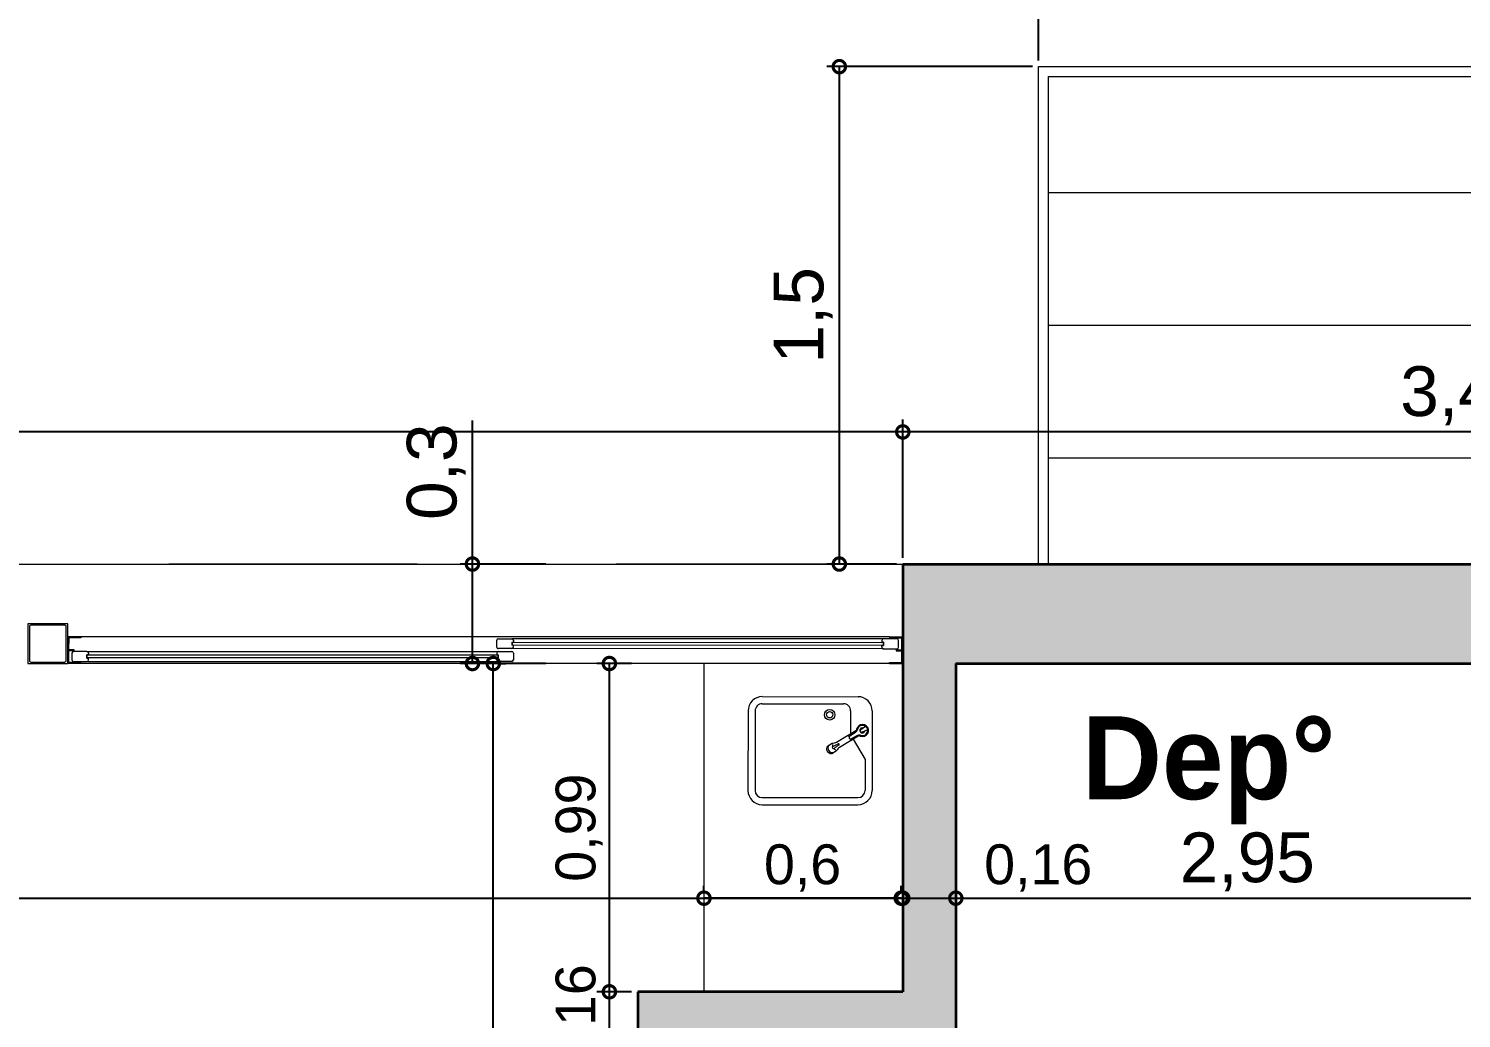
# Model space of a CAD drawing. Header units: millimetres. Extents: x 110427 to 125914, y 76277 to 76441.
# Drawn here: x 114101.305 to 114105.628, y 76343.779 to 76346.764 of the extents above; entities that cross this region are included whole.
import ezdxf

# ---------------------------------------------------------------- set-up
doc = ezdxf.new("R2010")
doc.units = ezdxf.units.MM
doc.linetypes.add('JIS_02_0.7', pattern=[1.35, 0.75, -0.6])
for name, color, linetype, lineweight in [('0.15', 6, 'Continuous', 15), ('04_CIVIL A CONSTRUIR', 250, 'Continuous', 35), ('06_CIVIL VISTAS GRUESA', 244, 'Continuous', 13), ('07_CIVIL VISTAS MEDIA', 143, 'Continuous', 9), ('09_CIVIL PROYECCIONES', 230, 'JIS_02_0.7', 5), ('11_CARPINTERIA Y MOBILIARIO', 141, 'Continuous', 9), ('12_HATCH', 8, 'Continuous', 9), ('13_COTAS', 8, 'Continuous', 9)]:
    doc.layers.add(name, color=color, linetype=linetype, lineweight=lineweight)
doc.layers.add('14_TEXTOS', color=4, linetype='Continuous')
doc.styles.add('JDS1', font='GOTHICB.TTF')
doc.styles.add('Swis721 BT', font='swiss.ttf')
doc.dimstyles.new('ISO-23', dxfattribs={"dimscale": 0.03, "dimtxt": 5, "dimasz": 2.5, "dimexe": 1.25, "dimexo": 0.625, "dimtad": 1, "dimtxsty": 'Swis721 BT', "dimblk": 'DOTSMALL', "dimcen": 2.5, "dimclrt": 150, "dimadec": 0, "dimazin": 0, "dimtfac": 1, "dimtmove": 0, "dimatfit": 3, "dimfxl": 0, "dimarcsym": 0})

# ---------------------------------------------------------------- blocks, each defined once
blk = doc.blocks.new('_DotSmall')
at = {"color": 0, "linetype": 'ByBlock', "const_width": 0.5}
blk.add_lwpolyline([(-0.0625, 0, 1), (0.0625, 0, 1)], format="xyb", close=True, dxfattribs=at)
blk = doc.blocks.new('*D549')
at = {"layer": '13_COTAS', "color": 0, "lineweight": -2}
for p, q in [((114091.523, 76344.8306), (114091.523, 76344.1041)), ((114103.943, 76343.9502), (114103.943, 76344.1791)), ((114091.523, 76344.1416), (114103.943, 76344.1416))]:
    blk.add_line(p, q, dxfattribs=at)
at = {"layer": 'Defpoints', "color": 0}
for p in [(114091.523, 76344.8493), (114103.943, 76344.1416), (114103.943, 76343.9314)]:
    blk.add_point(p, dxfattribs=at)
at = {"layer": '13_COTAS', "color": 0, "lineweight": -2, "xscale": 0.075, "yscale": 0.075, "zscale": 0.075, "rotation": 180}
blk.add_blockref('_DotSmall', (114091.523, 76344.1416), dxfattribs=at)
at = {"layer": '13_COTAS', "color": 0, "lineweight": -2, "xscale": 0.075, "yscale": 0.075, "zscale": 0.075}
blk.add_blockref('_DotSmall', (114103.943, 76344.1416), dxfattribs=at)
at = {"layer": '13_COTAS', "color": 150, "insert": (114097.733, 76344.2508), "char_height": 0.15, "attachment_point": 5, "style": 'Swis721 BT'}
blk.add_mtext('12,42', dxfattribs=at)
blk = doc.blocks.new('*D669')
at = {"layer": '13_COTAS', "color": 0, "lineweight": -2}
for p, q in [((114104.103, 76343.9098), (114104.103, 76344.1791)), ((114107.053, 76343.9098), (114107.053, 76344.1791)), ((114104.103, 76344.1416), (114107.053, 76344.1416))]:
    blk.add_line(p, q, dxfattribs=at)
at = {"layer": 'Defpoints', "color": 0}
for p in [(114107.053, 76344.1416), (114104.103, 76343.8911), (114107.053, 76343.8911)]:
    blk.add_point(p, dxfattribs=at)
at = {"layer": '13_COTAS', "color": 0, "lineweight": -2, "xscale": 0.075, "yscale": 0.075, "zscale": 0.075, "rotation": 180}
blk.add_blockref('_DotSmall', (114104.103, 76344.1416), dxfattribs=at)
at = {"layer": '13_COTAS', "color": 0, "lineweight": -2, "xscale": 0.075, "yscale": 0.075, "zscale": 0.075}
blk.add_blockref('_DotSmall', (114107.053, 76344.1416), dxfattribs=at)
at = {"layer": '13_COTAS', "color": 150, "insert": (114104.9825, 76344.2508), "char_height": 0.15, "attachment_point": 5, "style": 'Swis721 BT'}
blk.add_mtext('2,95', dxfattribs=at)
blk = doc.blocks.new('*D583')
at = {"layer": '13_COTAS', "color": 0, "lineweight": -2}
for p, q in [((114104.353, 76346.6681), (114104.353, 76347.0586)), ((114108.353, 76346.6681), (114108.353, 76347.0586)), ((114104.353, 76347.0211), (114108.353, 76347.0211))]:
    blk.add_line(p, q, dxfattribs=at)
at = {"layer": 'Defpoints', "color": 0}
for p in [(114108.353, 76347.0211), (114104.353, 76346.6493), (114108.353, 76346.6493)]:
    blk.add_point(p, dxfattribs=at)
at = {"layer": '13_COTAS', "color": 0, "lineweight": -2, "xscale": 0.075, "yscale": 0.075, "zscale": 0.075, "rotation": 180}
blk.add_blockref('_DotSmall', (114104.353, 76347.0211), dxfattribs=at)
at = {"layer": '13_COTAS', "color": 0, "lineweight": -2, "xscale": 0.075, "yscale": 0.075, "zscale": 0.075}
blk.add_blockref('_DotSmall', (114108.353, 76347.0211), dxfattribs=at)
at = {"layer": '13_COTAS', "color": 150, "insert": (114106.353, 76347.1148), "char_height": 0.15, "attachment_point": 5, "style": 'Swis721 BT'}
blk.add_mtext('4', dxfattribs=at)
blk = doc.blocks.new('*D553')
at = {"layer": '13_COTAS', "color": 0, "lineweight": -2}
for p, q in [((114103.943, 76344.0804), (114103.943, 76344.1791)), ((114104.103, 76344.0804), (114104.103, 76344.1791)), ((114103.943, 76344.1416), (114104.103, 76344.1416)), ((114104.103, 76344.1416), (114104.5254, 76344.1416))]:
    blk.add_line(p, q, dxfattribs=at)
at = {"layer": 'Defpoints', "color": 0}
for p in [(114104.103, 76344.1416), (114103.943, 76344.0616), (114104.103, 76344.0616)]:
    blk.add_point(p, dxfattribs=at)
at = {"layer": '13_COTAS', "color": 0, "lineweight": -2, "xscale": 0.075, "yscale": 0.075, "zscale": 0.075, "rotation": 180}
blk.add_blockref('_DotSmall', (114103.943, 76344.1416), dxfattribs=at)
at = {"layer": '13_COTAS', "color": 0, "lineweight": -2, "xscale": 0.075, "yscale": 0.075, "zscale": 0.075}
blk.add_blockref('_DotSmall', (114104.103, 76344.1416), dxfattribs=at)
at = {"layer": '13_COTAS', "color": 150, "insert": (114104.3517, 76344.2327), "char_height": 0.12, "attachment_point": 5, "style": 'Swis721 BT'}
blk.add_mtext('0,16', dxfattribs=at)
blk = doc.blocks.new('*D527')
at = {"layer": '13_COTAS', "color": 0, "lineweight": -2}
for p, q in [((114102.6444, 76345.1493), (114102.6444, 76345.5818)), ((114102.8663, 76345.1493), (114102.6069, 76345.1493)), ((114102.6444, 76344.8493), (114102.6444, 76345.1493)), ((114102.8663, 76344.8493), (114102.6069, 76344.8493))]:
    blk.add_line(p, q, dxfattribs=at)
at = {"layer": 'Defpoints', "color": 0}
for p in [(114102.6444, 76345.1493), (114102.8851, 76345.1493), (114102.8851, 76344.8493)]:
    blk.add_point(p, dxfattribs=at)
at = {"layer": '13_COTAS', "color": 0, "lineweight": -2, "xscale": 0.075, "yscale": 0.075, "zscale": 0.075}
for p, rotation in [((114102.6444, 76345.1493), 90), ((114102.6444, 76344.8493), 270)]:
    blk.add_blockref('_DotSmall', p, dxfattribs=dict(at, rotation=rotation))
at = {"layer": '13_COTAS', "color": 150, "insert": (114102.5352, 76345.4279), "char_height": 0.15, "attachment_point": 5, "rotation": 90, "style": 'Swis721 BT'}
blk.add_mtext('0,3', dxfattribs=at)
blk = doc.blocks.new('*D531')
at = {"layer": '13_COTAS', "color": 0, "lineweight": -2}
for p, q in [((114102.7072, 76340.6493), (114102.7072, 76344.8493)), ((114102.7259, 76344.8493), (114102.7447, 76344.8493)), ((114102.7259, 76340.6493), (114102.7447, 76340.6493))]:
    blk.add_line(p, q, dxfattribs=at)
at = {"layer": 'Defpoints', "color": 0}
for p in [(114102.7072, 76344.8493), (114102.7072, 76344.8493), (114102.7072, 76340.6493)]:
    blk.add_point(p, dxfattribs=at)
at = {"layer": '13_COTAS', "color": 0, "lineweight": -2, "xscale": 0.075, "yscale": 0.075, "zscale": 0.075}
for p, rotation in [((114102.7072, 76344.8493), 90), ((114102.7072, 76340.6493), 270)]:
    blk.add_blockref('_DotSmall', p, dxfattribs=dict(at, rotation=rotation))
at = {"layer": '13_COTAS', "color": 150, "insert": (114102.598, 76342.7493), "char_height": 0.15, "attachment_point": 5, "rotation": 90, "style": 'Swis721 BT'}
blk.add_mtext('4,2', dxfattribs=at)
blk = doc.blocks.new('*D627')
at = {"layer": '13_COTAS', "color": 0, "lineweight": -2}
for p, q in [((114104.3342, 76346.6493), (114103.714, 76346.6493)), ((114103.7515, 76346.6493), (114103.7515, 76345.1493)), ((114103.9242, 76345.1493), (114103.714, 76345.1493))]:
    blk.add_line(p, q, dxfattribs=at)
at = {"layer": 'Defpoints', "color": 0}
for p in [(114104.353, 76346.6493), (114103.7515, 76345.1493), (114103.943, 76345.1493)]:
    blk.add_point(p, dxfattribs=at)
at = {"layer": '13_COTAS', "color": 0, "lineweight": -2, "xscale": 0.075, "yscale": 0.075, "zscale": 0.075}
for p, rotation in [((114103.7515, 76346.6493), 90), ((114103.7515, 76345.1493), 270)]:
    blk.add_blockref('_DotSmall', p, dxfattribs=dict(at, rotation=rotation))
at = {"layer": '13_COTAS', "color": 150, "insert": (114103.6423, 76345.8993), "char_height": 0.15, "attachment_point": 5, "rotation": 90, "style": 'Swis721 BT'}
blk.add_mtext('1,5', dxfattribs=at)
blk = doc.blocks.new('*D648')
at = {"layer": '06_CIVIL VISTAS GRUESA', "color": 0, "lineweight": -2}
for p, q in [((114103.943, 76345.1681), (114103.943, 76345.5852)), ((114107.353, 76345.1681), (114107.353, 76345.5852)), ((114107.353, 76345.5477), (114103.943, 76345.5477))]:
    blk.add_line(p, q, dxfattribs=at)
at = {"layer": 'Defpoints', "color": 0}
for p in [(114103.943, 76345.5477), (114103.943, 76345.1493), (114107.353, 76345.1493)]:
    blk.add_point(p, dxfattribs=at)
at = {"layer": '06_CIVIL VISTAS GRUESA', "color": 0, "lineweight": -2, "xscale": 0.075, "yscale": 0.075, "zscale": 0.075}
for p, rotation in [((114103.943, 76345.5477), 180.0000006083294), ((114107.353, 76345.5477), 6.083293868641704e-07)]:
    blk.add_blockref('_DotSmall', p, dxfattribs=dict(at, rotation=rotation))
at = {"layer": '06_CIVIL VISTAS GRUESA', "color": 150, "insert": (114105.648, 76345.6568), "char_height": 0.15, "attachment_point": 5, "rotation": 0, "style": 'Swis721 BT'}
blk.add_mtext('3,41', dxfattribs=at)
blk = doc.blocks.new('*D586')
at = {"layer": '06_CIVIL VISTAS GRUESA', "color": 0, "lineweight": -2}
for p, q in [((114093.323, 76345.1681), (114093.323, 76345.5852)), ((114103.943, 76345.1681), (114103.943, 76345.5852)), ((114103.943, 76345.5477), (114093.323, 76345.5477))]:
    blk.add_line(p, q, dxfattribs=at)
at = {"layer": 'Defpoints', "color": 0}
for p in [(114093.323, 76345.5477), (114093.323, 76345.1493), (114103.943, 76345.1493)]:
    blk.add_point(p, dxfattribs=at)
at = {"layer": '06_CIVIL VISTAS GRUESA', "color": 0, "lineweight": -2, "xscale": 0.075, "yscale": 0.075, "zscale": 0.075}
for p, rotation in [((114093.323, 76345.5477), 180.0000001953298), ((114103.943, 76345.5477), 1.953298323087438e-07)]:
    blk.add_blockref('_DotSmall', p, dxfattribs=dict(at, rotation=rotation))
at = {"layer": '06_CIVIL VISTAS GRUESA', "color": 150, "insert": (114098.633, 76345.6568), "char_height": 0.15, "attachment_point": 5, "rotation": 0, "style": 'Swis721 BT'}
blk.add_mtext('10,60', dxfattribs=at)
blk = doc.blocks.new('*D612')
at = {"layer": '13_COTAS', "color": 0, "lineweight": -2}
for p, q in [((114103.1242, 76343.8593), (114103.0201, 76343.8593)), ((114103.0576, 76343.6993), (114103.0576, 76343.8593)), ((114103.1242, 76343.6993), (114103.0201, 76343.6993))]:
    blk.add_line(p, q, dxfattribs=at)
at = {"layer": 'Defpoints', "color": 0}
for p in [(114103.0576, 76343.8593), (114103.143, 76343.8593), (114103.143, 76343.6993)]:
    blk.add_point(p, dxfattribs=at)
at = {"layer": '13_COTAS', "color": 0, "lineweight": -2, "xscale": 0.075, "yscale": 0.075, "zscale": 0.075}
for p, rotation in [((114103.0576, 76343.8593), 90), ((114103.0576, 76343.6993), 270)]:
    blk.add_blockref('_DotSmall', p, dxfattribs=dict(at, rotation=rotation))
at = {"layer": '13_COTAS', "color": 150, "insert": (114102.9665, 76343.7793), "char_height": 0.12, "attachment_point": 5, "rotation": 90, "style": 'Swis721 BT'}
blk.add_mtext('0,16', dxfattribs=at)
blk = doc.blocks.new('*D613')
at = {"layer": '13_COTAS', "color": 0, "lineweight": -2}
for p, q in [((114103.1242, 76344.8493), (114103.0201, 76344.8493)), ((114103.0576, 76343.8593), (114103.0576, 76344.8493)), ((114103.1242, 76343.8593), (114103.0201, 76343.8593))]:
    blk.add_line(p, q, dxfattribs=at)
at = {"layer": 'Defpoints', "color": 0}
for p in [(114103.0576, 76344.8493), (114103.143, 76344.8493), (114103.143, 76343.8593)]:
    blk.add_point(p, dxfattribs=at)
at = {"layer": '13_COTAS', "color": 0, "lineweight": -2, "xscale": 0.075, "yscale": 0.075, "zscale": 0.075}
for p, rotation in [((114103.0576, 76344.8493), 90), ((114103.0576, 76343.8593), 270)]:
    blk.add_blockref('_DotSmall', p, dxfattribs=dict(at, rotation=rotation))
at = {"layer": '13_COTAS', "color": 150, "insert": (114102.9665, 76344.3543), "char_height": 0.12, "attachment_point": 5, "rotation": 90, "style": 'Swis721 BT'}
blk.add_mtext('0,99', dxfattribs=at)
blk = doc.blocks.new('*D543')
at = {"layer": '13_COTAS', "color": 0, "lineweight": -2}
for p, q in [((114103.343, 76344.1604), (114103.343, 76344.1791)), ((114103.9383, 76344.1604), (114103.9383, 76344.1791)), ((114103.9383, 76344.1416), (114103.343, 76344.1416))]:
    blk.add_line(p, q, dxfattribs=at)
at = {"layer": 'Defpoints', "color": 0}
for p in [(114103.343, 76344.1416), (114103.343, 76344.1416), (114103.9383, 76344.1416)]:
    blk.add_point(p, dxfattribs=at)
at = {"layer": '13_COTAS', "color": 0, "lineweight": -2, "xscale": 0.075, "yscale": 0.075, "zscale": 0.075, "rotation": 180}
blk.add_blockref('_DotSmall', (114103.343, 76344.1416), dxfattribs=at)
at = {"layer": '13_COTAS', "color": 0, "lineweight": -2, "xscale": 0.075, "yscale": 0.075, "zscale": 0.075}
blk.add_blockref('_DotSmall', (114103.9383, 76344.1416), dxfattribs=at)
at = {"layer": '13_COTAS', "color": 150, "insert": (114103.6406, 76344.2327), "char_height": 0.12, "attachment_point": 5, "style": 'Swis721 BT'}
blk.add_mtext('0,6', dxfattribs=at)

msp = doc.modelspace()

# ---------------------------------------------------------------- hatches: boundary and pattern name
at = {"layer": '12_HATCH'}
h = msp.add_hatch(color=1, dxfattribs=at)
h.dxf.hatch_style = 1
h.paths.add_polyline_path([(114107.353, 76345.1493), (114103.943, 76345.1493), (114103.943, 76343.8593), (114103.143, 76343.8593), (114103.143, 76343.6993), (114103.943, 76343.6993), (114103.943, 76343.2883), (114103.943, 76341.7993), (114103.143, 76341.7993), (114103.143, 76341.6393), (114103.943, 76341.6393), (114103.943, 76341.4493), (114104.803, 76341.4493), (114104.803, 76341.4843), (114104.103, 76341.4843), (114104.103, 76341.5643), (114104.803, 76341.5643), (114104.803, 76341.5993), (114104.103, 76341.5993), (114104.103, 76343.3993), (114105.503, 76343.3993), (114105.503, 76341.4493), (114105.653, 76341.4493), (114105.653, 76343.3993), (114107.353, 76343.3993), (114107.353, 76343.5493), (114104.103, 76343.5493), (114104.103, 76344.8493), (114107.053, 76344.8493), (114107.053, 76344.3493), (114107.353, 76344.3493)])

# ---------------------------------------------------------------- linework, layer by layer
at = {"layer": '0.15'}
for p, q in [((114104.353, 76345.1493), (114104.353, 76346.6493)), ((114104.353, 76346.6493), (114108.353, 76346.6493)), ((114104.383, 76345.1493), (114104.383, 76346.6193)), ((114104.383, 76346.6193), (114108.323, 76346.6193)), ((114104.383, 76346.2693), (114108.323, 76346.2693)), ((114104.383, 76345.8693), (114108.323, 76345.8693)), ((114104.383, 76345.4693), (114108.323, 76345.4693))]:
    msp.add_line(p, q, dxfattribs=at)
at = {"layer": '04_CIVIL A CONSTRUIR'}
for p, q in [((114103.943, 76345.1493), (114107.353, 76345.1493)), ((114103.943, 76345.1493), (114103.943, 76343.8593)), ((114104.103, 76344.8493), (114107.053, 76344.8493)), ((114104.103, 76344.8493), (114104.103, 76343.5493)), ((114103.943, 76343.8593), (114103.143, 76343.8593)), ((114103.143, 76343.8593), (114103.143, 76343.6993))]:
    msp.add_line(p, q, dxfattribs=at)
at = {"layer": '07_CIVIL VISTAS MEDIA'}
for p, q in [((114093.323, 76345.1493), (114103.943, 76345.1493)), ((114101.463, 76344.9294), (114101.423, 76344.9294)), ((114103.903, 76344.9294), (114101.4231, 76344.9294)), ((114101.426, 76344.9254), (114101.4259, 76344.8919)), ((114101.463, 76344.9264), (114101.427, 76344.9264)), ((114101.463, 76344.9294), (114101.463, 76344.9264)), ((114102.7228, 76344.9242), (114102.7631, 76344.9242)), ((114103.8848, 76344.9237), (114102.7631, 76344.9242)), ((114103.9251, 76344.9237), (114103.8848, 76344.9237)), ((114103.903, 76344.9294), (114103.943, 76344.9294)), ((114103.903, 76344.9294), (114103.903, 76344.9264)), ((114103.903, 76344.9264), (114103.939, 76344.9264)), ((114103.9399, 76344.8919), (114103.94, 76344.9254)), ((114101.4259, 76344.8869), (114101.4259, 76344.8534)), ((114101.4429, 76344.8909), (114101.4269, 76344.8909)), ((114101.4429, 76344.8879), (114101.4269, 76344.8879)), ((114101.4359, 76344.8803), (114101.4359, 76344.86)), ((114101.4811, 76344.8851), (114101.4408, 76344.8851)), ((114101.4429, 76344.8879), (114101.4429, 76344.8909)), ((114101.4811, 76344.8851), (114102.7228, 76344.8857)), ((114101.486, 76344.8803), (114101.486, 76344.876)), ((114102.7179, 76344.8808), (114102.7179, 76344.8766)), ((114102.718, 76344.8991), (114102.718, 76344.9193)), ((114102.7631, 76344.8942), (114102.7228, 76344.8942)), ((114102.7228, 76344.8857), (114102.7631, 76344.8857)), ((114102.7631, 76344.914), (114102.767, 76344.914)), ((114102.7631, 76344.914), (114102.7631, 76344.9043)), ((114102.767, 76344.9043), (114102.7631, 76344.9043)), ((114103.8848, 76344.8937), (114102.7631, 76344.8942)), ((114102.764, 76344.9132), (114103.8839, 76344.9127)), ((114102.764, 76344.9132), (114102.764, 76344.9052)), ((114102.764, 76344.9052), (114103.8839, 76344.9047)), ((114102.768, 76344.9193), (114102.768, 76344.915)), ((114102.768, 76344.899), (114102.768, 76344.9033)), ((114102.768, 76344.8808), (114102.768, 76344.8605)), ((114103.8799, 76344.9188), (114103.8799, 76344.9145)), ((114103.8799, 76344.8985), (114103.8799, 76344.9028)), ((114103.8848, 76344.9135), (114103.8809, 76344.9135)), ((114103.8809, 76344.9038), (114103.8848, 76344.9038)), ((114103.8839, 76344.9127), (114103.8839, 76344.9047)), ((114103.8848, 76344.9135), (114103.8848, 76344.9038)), ((114103.8848, 76344.8937), (114103.9251, 76344.8937)), ((114103.9229, 76344.8909), (114103.9389, 76344.8909)), ((114103.9229, 76344.8909), (114103.9229, 76344.8879)), ((114103.9229, 76344.8879), (114103.9389, 76344.8879)), ((114103.9299, 76344.8985), (114103.93, 76344.9188)), ((114103.9399, 76344.8534), (114103.9399, 76344.8869)), ((114101.4629, 76344.8494), (114101.4229, 76344.8494)), ((114103.943, 76344.8493), (114101.423, 76344.8493)), ((114101.4629, 76344.8524), (114101.4269, 76344.8524)), ((114101.4408, 76344.8551), (114101.4811, 76344.8551)), ((114101.4629, 76344.8494), (114101.4629, 76344.8524)), ((114101.485, 76344.875), (114101.4811, 76344.875)), ((114101.4811, 76344.8653), (114101.4811, 76344.875)), ((114101.4811, 76344.8653), (114101.485, 76344.8653)), ((114102.7219, 76344.8747), (114101.482, 76344.8741)), ((114101.482, 76344.8661), (114101.482, 76344.8741)), ((114102.7219, 76344.8667), (114101.482, 76344.8661)), ((114101.4826, 76344.8554), (114102.7228, 76344.8557)), ((114101.486, 76344.86), (114101.486, 76344.8643)), ((114102.7179, 76344.8606), (114102.7179, 76344.8648)), ((114102.7189, 76344.8756), (114102.7228, 76344.8756)), ((114102.7228, 76344.8658), (114102.7189, 76344.8658)), ((114102.7219, 76344.8667), (114102.7219, 76344.8747)), ((114102.7228, 76344.8658), (114102.7228, 76344.8756)), ((114102.7631, 76344.8557), (114102.7228, 76344.8557)), ((114103.9029, 76344.8524), (114103.9389, 76344.8524)), ((114103.9029, 76344.8494), (114103.9029, 76344.8524)), ((114103.9029, 76344.8494), (114103.9429, 76344.8494))]:
    msp.add_line(p, q, dxfattribs=at)
msp.add_lwpolyline([(114101.303, 76344.9693), (114101.303, 76344.8493), (114101.423, 76344.8493), (114101.423, 76344.9693)], close=True, dxfattribs=at)
msp.add_lwpolyline([(114101.3075, 76344.9603), (114101.3075, 76344.8583, 0.414214), (114101.312, 76344.8538), (114101.414, 76344.8538, 0.414214), (114101.4185, 76344.8583), (114101.4185, 76344.9603, 0.414214), (114101.414, 76344.9648), (114101.312, 76344.9648, 0.414214)], format="xyb", close=True, dxfattribs=at)
for centre, radius, start, end in [((114101.427, 76344.9254), 0.001, 89.986, 179.986), ((114102.7228, 76344.9193), 0.00488, 89.986, 179.986), ((114102.7631, 76344.9193), 0.0049, 359.986, 89.986), ((114103.8848, 76344.9188), 0.0049, 89.986, 179.986), ((114103.9251, 76344.9188), 0.00488, 359.986, 89.986), ((114103.939, 76344.9254), 0.001, 359.986, 89.986), ((114101.4269, 76344.8919), 0.001, 179.986, 269.986), ((114101.4269, 76344.8869), 0.001, 89.986, 179.986), ((114101.4408, 76344.8803), 0.00488, 89.986, 179.986), ((114101.4811, 76344.8803), 0.00488, 359.986, 89.986), ((114102.7228, 76344.8808), 0.00488, 89.986, 179.986), ((114102.7228, 76344.8991), 0.00488, 179.986, 269.986), ((114102.7631, 76344.899), 0.00488, 269.986, 359.986), ((114102.7631, 76344.8808), 0.00488, 359.986, 89.986), ((114102.767, 76344.9033), 0.001, 359.986, 89.986), ((114103.8809, 76344.9028), 0.001, 89.986, 179.986), ((114103.8848, 76344.8985), 0.00488, 179.986, 269.986), ((114103.9251, 76344.8985), 0.00488, 269.986, 359.986), ((114103.9389, 76344.8919), 0.001, 269.986, 359.986), ((114103.9389, 76344.8869), 0.001, 359.986, 89.986), ((114101.4269, 76344.8534), 0.001, 179.986, 269.986), ((114101.4408, 76344.86), 0.00488, 179.986, 269.986), ((114101.4811, 76344.86), 0.0049, 269.986, 359.986), ((114101.485, 76344.876), 0.001, 269.986, 359.986), ((114102.7189, 76344.8766), 0.001, 179.986, 269.986), ((114102.7228, 76344.8606), 0.0049, 179.986, 269.986), ((114102.7631, 76344.8605), 0.00488, 269.986, 359.986), ((114103.9389, 76344.8534), 0.001, 269.986, 359.986)]:
    msp.add_arc(centre, radius, start, end, dxfattribs=at)
at = {"layer": '07_CIVIL VISTAS MEDIA', "extrusion": (5.97036e-08, -2.70932e-08, 1)}
msp.add_arc((114102.767, 76344.915, 0.0047), 0.001, 269.986, 359.986, dxfattribs=at)
at = {"layer": '07_CIVIL VISTAS MEDIA', "extrusion": (-5.97168e-08, -2.7064e-08, 1)}
msp.add_arc((114103.8809, 76344.9145, -0.0089), 0.001, 179.986, 269.986, dxfattribs=at)
at = {"layer": '07_CIVIL VISTAS MEDIA', "extrusion": (5.97168e-08, 2.7064e-08, 1)}
msp.add_arc((114101.485, 76344.8643, 0.0089), 0.001, 359.986, 89.986, dxfattribs=at)
at = {"layer": '07_CIVIL VISTAS MEDIA', "extrusion": (-5.97036e-08, 2.70932e-08, 1)}
msp.add_arc((114102.7189, 76344.8648, -0.0047), 0.001, 89.986, 179.986, dxfattribs=at)
at = {"layer": '09_CIVIL PROYECCIONES'}
msp.add_line((114109.2278, 76345.1493), (114083.84, 76345.1493), dxfattribs=at)
at = {"layer": '11_CARPINTERIA Y MOBILIARIO'}
for p, q in [((114103.343, 76344.8493), (114103.343, 76343.8593)), ((114103.519, 76344.7494), (114103.8081, 76344.7492)), ((114103.4761, 76344.7067), (114103.4758, 76344.4665)), ((114103.4975, 76344.7067), (114103.4972, 76344.4664)), ((114103.5189, 76344.7281), (114103.7641, 76344.7278)), ((114103.7854, 76344.7064), (114103.7853, 76344.6365)), ((114103.8508, 76344.7064), (114103.8505, 76344.4661)), ((114103.7763, 76344.6312, -48.784), (114103.7427, 76344.6116, -48.784)), ((114103.7772, 76344.6315, -48.784), (114103.7771, 76344.6313, -48.784)), ((114103.8016, 76344.646, -48.784), (114103.7781, 76344.6323, -48.784)), ((114103.8008, 76344.6423, -48.784), (114103.7824, 76344.6296, -48.784)), ((114103.8068, 76344.6319, -48.784), (114103.7868, 76344.6221, -48.784)), ((114103.8105, 76344.6308, -48.784), (114103.787, 76344.6171, -48.784)), ((114103.7936, 76344.621), (114103.8292, 76344.5603)), ((114103.8306, 76344.6598, -48.784), (114103.8165, 76344.6496, -48.784)), ((114103.8368, 76344.6493, -48.784), (114103.8209, 76344.642, -48.784)), ((114103.8306, 76344.6598, -48.784), (114103.8308, 76344.6599, -48.784)), ((114103.8368, 76344.6493, -48.784), (114103.837, 76344.6494, -48.784)), ((114103.7155, 76344.6003, -48.784), (114103.7301, 76344.6088, -48.784)), ((114103.7284, 76344.5783, -48.784), (114103.7429, 76344.5868, -48.784)), ((114103.7851, 76344.616, -48.784), (114103.7516, 76344.5964, -48.784)), ((114103.7858, 76344.6167, -48.784), (114103.7856, 76344.6167, -48.784)), ((114103.8292, 76344.5603), (114103.8291, 76344.4661)), ((114103.5186, 76344.445), (114103.8077, 76344.4448)), ((114103.5186, 76344.4236), (114103.8077, 76344.4234))]:
    msp.add_line(p, q, dxfattribs=at)
for radius in [0.0159, 0.00962]:
    msp.add_circle((114103.7224, 76344.6948), radius, dxfattribs=at)
for centre, radius, start, end in [((114103.5189, 76344.7067), 0.0428, 89.9512, 179.9512), ((114103.808, 76344.7064), 0.0428, 359.9512, 89.9512), ((114103.5189, 76344.7067), 0.0214, 89.9512, 179.9512), ((114103.7641, 76344.7065), 0.0214, 359.9512, 89.9512), ((114103.8214, 76344.6474, -48.784), 0.0181, 232.0521, 188.4899), ((114103.8214, 76344.6474, -48.784), 0.0155, 53.3806, 168.3907), ((114103.7767, 76344.6305, -48.784), 0.00088, 83.7425, 120.271), ((114103.775, 76344.6203, -48.784), 0.0112, 52.3335, 80.7981), ((114103.7806, 76344.6287, -48.784), 0.0044, 124.4102, 140.5089), ((114103.7752, 76344.6204, -48.784), 0.0122, 51.3571, 76.2774), ((114103.7851, 76344.6262, -48.784), 0.0044, 128.2094, 292.3326), ((114103.775, 76344.6203, -48.784), 0.0112, 339.8729, 8.2085), ((114103.7752, 76344.6204, -48.784), 0.0122, 344.2646, 9.1849), ((114103.7933, 76344.6531, -48.784), 0.0132, 304.4102, 348.3907), ((114103.7998, 76344.649, -48.784), 0.00352, 300.271, 355.5873), ((114103.8126, 76344.6201, -48.784), 0.0132, 72.1513, 116.1318), ((114103.8122, 76344.6278, -48.784), 0.00352, 64.9547, 120.271), ((114103.8208, 76344.6474), 0.00764, 69.9731, 344.5018), ((114103.8191, 76344.646, -48.784), 0.0044, 125.8286, 294.7133), ((114103.8214, 76344.6474, -48.784), 0.0155, 252.1513, 7.1614), ((114103.8311, 76344.6596, -48.784), 0.00044, 51.5864, 125.8286), ((114103.8214, 76344.6474, -48.784), 0.016, 8.9556, 51.5864), ((114103.8368, 76344.6498, -48.784), 0.00044, 294.7133, 8.9556), ((114103.7259, 76344.5921, -48.784), 0.0132, 141.7951, 212.2249), ((114103.7263, 76344.5914, -48.784), 0.0132, 208.3171, 278.7469), ((114103.7301, 76344.5946, -48.784), 0.0132, 141.7951, 212.2249), ((114103.7306, 76344.5938, -48.784), 0.0132, 208.3171, 278.7469), ((114103.7337, 76344.5959, -48.784), 0.00372, 117.6459, 207.3144), ((114103.7166, 76344.6993, -48.784), 0.0915, 278.4902, 286.618), ((114103.7335, 76344.5963, -48.784), 0.00372, 213.2276, 302.8961), ((114103.7433, 76344.6018, -48.784), 0.0126, 166.0796, 194.5566), ((114103.6494, 76344.7815, -48.784), 0.2, 294.3774, 299.4096), ((114103.7433, 76344.6018, -48.784), 0.0126, 225.9854, 254.4624), ((114103.8536, 76344.4317, -48.784), 0.2, 121.1324, 126.1646), ((114103.8151, 76344.5305, -48.784), 0.0915, 133.924, 142.0518), ((114103.7489, 76344.6047, -48.784), 0.00278, 36.2387, 117.5256), ((114103.7486, 76344.6052, -48.784), 0.00278, 303.0164, 24.3033), ((114103.7847, 76344.6168, -48.784), 0.00088, 300.271, 336.7995), ((114103.7851, 76344.6211, -48.784), 0.0044, 280.0331, 296.1318), ((114103.5186, 76344.4664), 0.0428, 179.9512, 269.9512), ((114103.5186, 76344.4664), 0.0214, 179.9512, 269.9512), ((114103.8077, 76344.4662), 0.0214, 269.9512, 359.9512), ((114103.8077, 76344.4662), 0.0428, 269.9512, 359.9512)]:
    msp.add_arc(centre, radius, start, end, dxfattribs=at)

# ---------------------------------------------------------------- texts
at = {"layer": '14_TEXTOS', "insert": (114104.8662, 76344.5274), "char_height": 0.25, "width": 1.378078, "attachment_point": 5, "style": 'JDS1'}
msp.add_mtext('Dep%%D', dxfattribs=at)

# ---------------------------------------------------------------- dimensions: what is measured, and where the dimension line sits
at = {"layer": '06_CIVIL VISTAS GRUESA'}
dim = msp.add_aligned_dim(p1=(114103.943, 76345.1493), p2=(114093.323, 76345.1493), distance=-0.3984, text='10,60', dimstyle='ISO-23', override={"dimfxl": 100, "dimarcsym": 2}, dxfattribs=at)
dim.commit()
dim.dimension.update_dxf_attribs({"geometry": '*D586', "text_midpoint": (114098.633, 76345.6568)})
dim = msp.add_aligned_dim(p1=(114107.353, 76345.1493), p2=(114103.943, 76345.1493), distance=-0.3984, dimstyle='ISO-23', override={"dimfxl": 100, "dimarcsym": 2}, dxfattribs=at)
dim.commit()
dim.dimension.update_dxf_attribs({"geometry": '*D648', "text_midpoint": (114105.648, 76345.6568)})
at = {"layer": '13_COTAS'}
for base, p1, p2, picture, middle in [((114108.353, 76347.0211), (114104.353, 76346.6493), (114108.353, 76346.6493), '*D583', (114106.353, 76347.1148)), ((114103.943, 76344.1416), (114091.523, 76344.8493), (114103.943, 76343.9314), '*D549', (114097.733, 76344.2508))]:
    dim = msp.add_linear_dim(base=base, p1=p1, p2=p2, dimstyle='ISO-23', dxfattribs=at)
    dim.commit()
    dim.dimension.update_dxf_attribs({"geometry": picture, "text_midpoint": middle})
for base, p1, p2, picture, middle in [((114103.7515, 76345.1493), (114104.353, 76346.6493), (114103.943, 76345.1493), '*D627', (114103.6423, 76345.8993)), ((114102.7072, 76344.8493), (114102.7072, 76340.6493), (114102.7072, 76344.8493), '*D531', (114102.598, 76342.7493))]:
    dim = msp.add_linear_dim(base=base, p1=p1, p2=p2, angle=90, dimstyle='ISO-23', dxfattribs=at)
    dim.commit()
    dim.dimension.update_dxf_attribs({"geometry": picture, "text_midpoint": middle})
dim = msp.add_linear_dim(base=(114102.6444, 76345.1493), p1=(114102.8851, 76344.8493), p2=(114102.8851, 76345.1493), angle=90, dimstyle='ISO-23', dxfattribs=at)
dim.commit()
dim.dimension.update_dxf_attribs({"geometry": '*D527', "text_midpoint": (114102.6444, 76345.4279), "dimtype": 160})
dim = msp.add_linear_dim(base=(114103.0576, 76344.8493), p1=(114103.143, 76343.8593), p2=(114103.143, 76344.8493), angle=90, dimstyle='ISO-23', override={"dimtxt": 4}, dxfattribs=at)
dim.commit()
dim.dimension.update_dxf_attribs({"geometry": '*D613', "text_midpoint": (114102.9665, 76344.3543)})
dim = msp.add_linear_dim(base=(114107.053, 76344.1416), p1=(114104.103, 76343.8911), p2=(114107.053, 76343.8911), dimstyle='ISO-23', dxfattribs=at)
dim.commit()
dim.dimension.update_dxf_attribs({"geometry": '*D669', "text_midpoint": (114104.9825, 76344.1416), "dimtype": 160})
for base, p1, p2, picture, middle in [((114103.343, 76344.1416), (114103.9383, 76344.1416), (114103.343, 76344.1416), '*D543', (114103.6406, 76344.2327)), ((114104.103, 76344.1416), (114103.943, 76344.0616), (114104.103, 76344.0616), '*D553', (114104.3517, 76344.2327))]:
    dim = msp.add_linear_dim(base=base, p1=p1, p2=p2, dimstyle='ISO-23', override={"dimtxt": 4}, dxfattribs=at)
    dim.commit()
    dim.dimension.update_dxf_attribs({"geometry": picture, "text_midpoint": middle})
dim = msp.add_linear_dim(base=(114103.0576, 76343.8593), p1=(114103.143, 76343.6993), p2=(114103.143, 76343.8593), angle=90, dimstyle='ISO-23', override={"dimtxt": 4}, dxfattribs=at)
dim.commit()
dim.dimension.update_dxf_attribs({"geometry": '*D612', "text_midpoint": (114103.0576, 76343.7793), "dimtype": 160})

doc.saveas('drawing.dxf')
